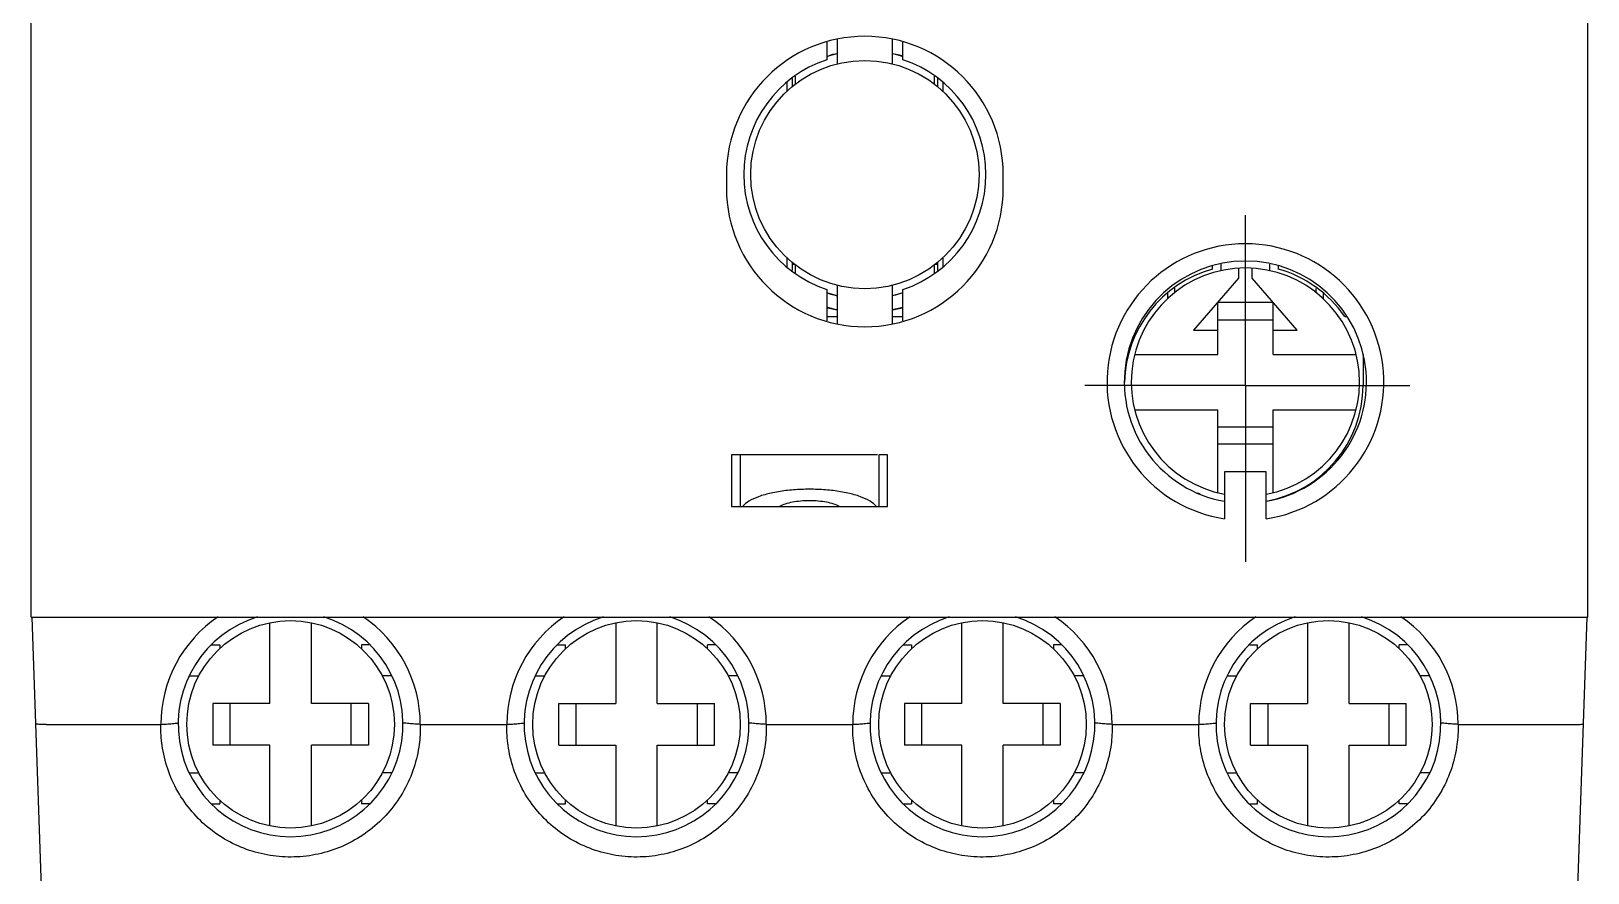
# Model space of a CAD drawing. Header units: millimetres. Extents: x -208796 to -83323, y 30910 to 103951.
# Drawn here: x -100477.22 to -100432.22, y 36263.01 to 36287.35 of the extents above; entities that cross this region are included whole.
import ezdxf
from ezdxf.enums import TextEntityAlignment as Align

# ---------------------------------------------------------------- set-up
doc = ezdxf.new("R2010")
doc.units = ezdxf.units.MM
doc.header["$LTSCALE"] = 3
doc.linetypes.add('CENTER', pattern=[50.8, 31.75, -6.35, 6.35, -6.35])
doc.layers.add('DEFAULT_1', color=7, linetype='CENTER')
doc.styles.add('WD_IEC', font='isocp2.shx')

# ---------------------------------------------------------------- blocks, each defined once
blk = doc.blocks.new('*U204')
at = {"color": 7, "linetype": 'Continuous'}
for p, q in [((0, -64.85), (0, -36.05)), ((45, -64.85), (45, -36.05)), ((23.3, -48.133), (23.3, -48.848)), ((24.9, -48.848), (24.9, -48.133)), ((23, -48.224), (23, -48.727)), ((24.9, -48.547), (25.033, -48.573)), ((24.9, -48.547), (25.052, -48.579)), ((24.9, -48.549), (25.2, -48.625)), ((24.903, -48.55), (25.063, -48.583)), ((25.033, -48.573), (25.2, -48.63)), ((25.081, -48.587), (25.09, -48.589)), ((25.09, -48.589), (25.176, -48.62)), ((25.097, -48.593), (25.2, -48.629)), ((25.2, -48.727), (25.2, -48.224)), ((25.149, -48.612), (25.2, -48.629)), ((21.85, -49.638), (21.85, -49.383)), ((22, -49.273), (22, -49.525)), ((22.1, -49.443), (22.1, -49.2)), ((26.1, -49.2), (26.1, -49.439)), ((26.2, -49.273), (26.2, -49.525)), ((26.35, -49.383), (26.35, -49.638)), ((20.1, -52.05), (20.1, -52.45)), ((28.1, -52.45), (28.1, -52.05)), ((21.85, -54.717), (21.85, -54.462)), ((22, -54.575), (22, -54.827)), ((22.086, -54.65), (22, -54.65)), ((22.1, -54.9), (22.1, -54.661)), ((26.1, -54.661), (26.1, -54.9)), ((26.2, -54.65), (26.114, -54.65)), ((26.2, -54.575), (26.2, -54.827)), ((26.35, -54.462), (26.35, -54.717)), ((34.15, -54.781), (34.15, -54.693)), ((34.4, -54.825), (34.4, -54.64)), ((34.9, -54.756), (34.9, -55.05)), ((35.3, -55.05), (35.3, -54.756)), ((35.8, -54.64), (35.8, -54.825)), ((36.05, -54.693), (36.05, -54.781)), ((23.3, -55.252), (23.3, -56.367)), ((24.9, -56.367), (24.9, -55.252)), ((33.05, -55.336), (33.05, -55.47)), ((34.9, -55.05), (33.6, -56.55)), ((36.6, -56.55), (35.3, -55.05)), ((37.15, -55.47), (37.15, -55.341)), ((23, -55.373), (23, -56.276)), ((23.3, -55.553), (23, -55.472)), ((25.2, -55.469), (24.9, -55.557)), ((25.2, -56.276), (25.2, -55.373)), ((32.85, -55.473), (32.85, -55.647)), ((35.9, -55.75), (34.3, -55.75)), ((34.3, -57.25), (34.3, -55.75)), ((35.9, -57.25), (35.9, -55.75)), ((37.35, -55.484), (37.35, -55.647)), ((23, -55.886), (23.3, -55.964)), ((23.233, -55.955), (23, -55.887)), ((23.225, -55.953), (23, -55.887)), ((23.3, -55.969), (23, -55.888)), ((23, -55.89), (23.3, -55.96)), ((23, -55.894), (23.025, -55.903)), ((23, -56.15), (23.3, -56.15)), ((23.025, -55.903), (23.3, -55.959)), ((23.264, -55.959), (23.225, -55.953)), ((23.3, -55.965), (23.233, -55.955)), ((25.2, -55.889), (24.9, -55.965)), ((24.9, -56.15), (25.2, -56.15)), ((37.972, -56.15), (38.022, -56.15)), ((33.6, -56.55), (34.3, -56.55)), ((34.3, -56.25), (35.9, -56.25)), ((35.9, -56.55), (36.6, -56.55)), ((31.898, -57.25), (34.3, -57.25)), ((35.9, -57.25), (38.302, -57.25)), ((38.5, -57.25), (38.5, -58.15)), ((31.898, -58.85), (34.3, -58.85)), ((34.3, -61.252), (34.3, -58.85)), ((35.9, -58.85), (38.302, -58.85)), ((35.9, -61.252), (35.9, -58.85)), ((35.9, -59.35), (34.3, -59.35)), ((24.467, -60.15), (20.25, -60.15)), ((20.25, -60.15), (20.25, -61.65)), ((20.5, -60.15), (20.5, -61.65)), ((24.75, -60.15), (24.5, -60.15)), ((24.5, -60.15), (24.5, -61.65)), ((24.75, -61.65), (24.75, -60.15)), ((35.9, -59.85), (34.3, -59.85)), ((35.7, -60.65), (34.5, -60.65)), ((34.5, -60.65), (34.5, -62.005)), ((35.7, -62.005), (35.7, -60.65)), ((20.25, -61.65), (24.75, -61.65)), ((0, -64.85), (45, -64.85)), ((0.405, -75.56), (0.031, -64.849)), ((6.9, -67.35), (6.9, -65.011)), ((8.1, -67.35), (8.1, -65.011)), ((16.9, -65.011), (16.9, -67.35)), ((18.1, -67.35), (18.1, -65.011)), ((26.9, -67.35), (26.9, -65.011)), ((28.1, -67.35), (28.1, -65.011)), ((36.9, -65.011), (36.9, -67.35)), ((38.1, -67.35), (38.1, -65.011)), ((44.969, -64.849), (44.595, -75.56)), ((5.218, -65.65), (5.45, -65.65)), ((5.45, -65.65), (5.45, -65.76)), ((9.781, -65.65), (9.55, -65.65)), ((9.55, -65.65), (9.55, -65.76)), ((15.218, -65.65), (15.45, -65.65)), ((15.45, -65.76), (15.45, -65.65)), ((19.781, -65.65), (19.55, -65.65)), ((19.55, -65.76), (19.55, -65.65)), ((25.218, -65.65), (25.45, -65.65)), ((25.45, -65.65), (25.45, -65.76)), ((29.781, -65.65), (29.55, -65.65)), ((29.55, -65.65), (29.55, -65.76)), ((35.218, -65.65), (35.45, -65.65)), ((35.45, -65.76), (35.45, -65.65)), ((39.781, -65.65), (39.55, -65.65)), ((39.55, -65.76), (39.55, -65.65)), ((4.582, -66.55), (4.85, -66.55)), ((10.418, -66.55), (10.15, -66.55)), ((14.582, -66.55), (14.85, -66.55)), ((20.418, -66.55), (20.15, -66.55)), ((24.582, -66.55), (24.85, -66.55)), ((30.418, -66.55), (30.15, -66.55)), ((34.582, -66.55), (34.85, -66.55)), ((40.418, -66.55), (40.15, -66.55)), ((6.9, -67.35), (5.25, -67.35)), ((5.25, -67.35), (5.25, -68.55)), ((5.75, -68.55), (5.75, -67.35)), ((9.75, -67.35), (8.1, -67.35)), ((9.25, -68.55), (9.25, -67.35)), ((9.75, -67.35), (9.75, -68.55)), ((15.25, -67.35), (16.9, -67.35)), ((15.25, -68.55), (15.25, -67.35)), ((15.75, -67.35), (15.75, -68.55)), ((18.1, -67.35), (19.75, -67.35)), ((19.25, -67.35), (19.25, -68.55)), ((19.75, -68.55), (19.75, -67.35)), ((26.9, -67.35), (25.25, -67.35)), ((25.25, -67.35), (25.25, -68.55)), ((25.75, -68.55), (25.75, -67.35)), ((29.75, -67.35), (28.1, -67.35)), ((29.25, -68.55), (29.25, -67.35)), ((29.75, -67.35), (29.75, -68.55)), ((35.25, -67.35), (36.9, -67.35)), ((35.25, -68.55), (35.25, -67.35)), ((35.75, -67.35), (35.75, -68.55)), ((38.1, -67.35), (39.75, -67.35)), ((39.25, -67.35), (39.25, -68.55)), ((39.75, -68.55), (39.75, -67.35)), ((0.438, -67.95), (3.751, -67.95)), ((11.249, -67.95), (13.751, -67.95)), ((21.249, -67.95), (23.751, -67.95)), ((31.249, -67.95), (33.751, -67.95)), ((41.249, -67.95), (44.562, -67.95)), ((6.9, -68.55), (5.25, -68.55)), ((6.9, -70.889), (6.9, -68.55)), ((9.75, -68.55), (8.1, -68.55)), ((8.1, -70.889), (8.1, -68.55)), ((15.25, -68.55), (16.9, -68.55)), ((16.9, -68.55), (16.9, -70.889)), ((18.1, -68.55), (19.75, -68.55)), ((18.1, -70.889), (18.1, -68.55)), ((26.9, -68.55), (25.25, -68.55)), ((26.9, -70.889), (26.9, -68.55)), ((29.75, -68.55), (28.1, -68.55)), ((28.1, -70.889), (28.1, -68.55)), ((35.25, -68.55), (36.9, -68.55)), ((36.9, -68.55), (36.9, -70.889)), ((38.1, -68.55), (39.75, -68.55)), ((38.1, -70.889), (38.1, -68.55)), ((4.583, -69.35), (4.85, -69.35)), ((10.417, -69.35), (10.15, -69.35)), ((14.583, -69.35), (14.85, -69.35)), ((20.417, -69.35), (20.15, -69.35)), ((24.583, -69.35), (24.85, -69.35)), ((30.417, -69.35), (30.15, -69.35)), ((34.583, -69.35), (34.85, -69.35)), ((40.417, -69.35), (40.15, -69.35)), ((5.45, -70.14), (5.45, -70.25)), ((9.55, -70.14), (9.55, -70.25)), ((15.45, -70.25), (15.45, -70.14)), ((19.55, -70.25), (19.55, -70.14)), ((25.45, -70.14), (25.45, -70.25)), ((29.55, -70.14), (29.55, -70.25)), ((35.45, -70.25), (35.45, -70.14)), ((39.55, -70.25), (39.55, -70.14)), ((5.219, -70.25), (5.45, -70.25)), ((9.781, -70.25), (9.55, -70.25)), ((15.219, -70.25), (15.45, -70.25)), ((19.781, -70.25), (19.55, -70.25)), ((25.219, -70.25), (25.45, -70.25)), ((29.781, -70.25), (29.55, -70.25)), ((35.219, -70.25), (35.45, -70.25)), ((39.781, -70.25), (39.55, -70.25))]:
    blk.add_line(p, q, dxfattribs=at)
for points in [[(23, -48.63), (23.205, -48.563), (23.3, -48.545)], [(23, -48.63), (23.175, -48.571), (23.3, -48.546)], [(23, -48.63), (23.186, -48.568), (23.3, -48.546)], [(23, -48.631), (23.147, -48.578), (23.3, -48.548)], [(23, -48.623), (23.006, -48.62), (23.3, -48.55)], [(24.9, -48.547), (25.052, -48.578), (25.062, -48.581)], [(24.9, -48.55), (25.121, -48.598), (25.2, -48.628)], [(23.3, -55.559), (23.28, -55.555), (23, -55.468)], [(23.3, -55.558), (23.276, -55.554), (23, -55.468)], [(23.3, -55.553), (23.167, -55.527), (23, -55.47)], [(23.3, -55.553), (23.148, -55.522), (23, -55.471)], [(23.3, -55.553), (23.127, -55.516), (23, -55.471)], [(25.2, -55.47), (25.014, -55.532), (24.9, -55.554)], [(25.2, -55.47), (24.983, -55.54), (24.9, -55.555)], [(24.9, -55.959), (25.185, -55.9), (25.2, -55.895)]]:
    blk.add_lwpolyline(points, dxfattribs=at)
for centre, radius in [((24.1, -52.05), 3.3), ((7.5, -67.95), 3), ((17.5, -67.95), 3), ((27.5, -67.95), 3), ((37.5, -67.95), 3)]:
    blk.add_circle(centre, radius, dxfattribs=at)
for centre, radius, start, end in [((24.1, -52.05), 4, 0, 180), ((24.1, -52.05), 3.5, 108.3177, 251.6823), ((24.1, -52.05), 3.5, 288.3177, 71.6823), ((24.1, -52.45), 4, 180, 0), ((35.1, -58.05), 4, 278.6269, 261.3731), ((35.1, -58.05), 3.5, 279.9192, 260.0808), ((35.1, -58.15), 3.5, 105.7493, 178.349), ((35.1, -58.05), 3.3, 280.4891, 259.5109), ((35.1, -58.15), 3.5, 34.8499, 74.2507), ((35.1, -58.15), 3.4, 280.2422, 0), ((35.1, -58.15), 3.4, 245.7504, 247.2539), ((7.5, -67.95), 3.75, 123.9323, 180), ((7.5, -67.95), 3.25, 107.1428, 72.8547), ((7.5, -67.95), 3.75, 0, 56.0678), ((17.5, -67.95), 3.75, 123.9323, 180), ((17.5, -67.95), 3.25, 107.1428, 72.8547), ((17.5, -67.95), 3.75, 0, 56.0678), ((27.5, -67.95), 3.75, 123.9323, 180), ((27.5, -67.95), 3.25, 107.1428, 72.8547), ((27.5, -67.95), 3.75, 0, 56.0678), ((37.5, -67.95), 3.75, 123.9323, 180), ((37.5, -67.95), 3.25, 107.1428, 72.8547), ((37.5, -67.95), 3.75, 0, 56.0678)]:
    blk.add_arc(centre, radius, start, end, dxfattribs=at)
for points, start_tangent, end_tangent in [([(24.436, -61.65), (24.256, -61.497), (23.973, -61.366), (23.609, -61.262), (23.188, -61.191), (22.733, -61.155), (22.267, -61.155), (21.812, -61.191), (21.391, -61.262), (21.027, -61.366), (20.744, -61.497), (20.564, -61.65)], (-0.612372, 0.790569), (-0.612372, -0.790569)), ([(23.366, -61.65), (23.203, -61.58), (22.994, -61.527), (22.754, -61.494), (22.5, -61.483), (22.245, -61.494), (22.006, -61.527), (21.797, -61.58), (21.634, -61.65)], (-0.866025, 0.5), (-0.866025, -0.5)), ([(0.44, -67.95), (0.324, -67.952), (0.227, -67.95), (0.162, -67.943), (0.139, -67.934)], (-1, 0), (-0.034899, 0.999391)), ([(3.75, -67.95), (3.913, -67.941), (4.079, -67.927), (4.25, -67.912)], (0.997164, 0.075258), (0.995335, 0.096474)), ([(3.75, -68.037), (3.75, -67.993), (3.751, -67.95)], (-0.000658, 1), (0.023063, 0.999734)), ([(11.25, -67.95), (11.087, -67.941), (10.921, -67.927), (10.75, -67.912)], (-0.997169, 0.075198), (-0.99534, 0.096426)), ([(11.249, -67.95), (11.25, -67.993), (11.25, -68.037)], (0.022869, -0.999738), (-0.00093, -1)), ([(13.75, -67.95), (13.913, -67.941), (14.079, -67.927), (14.25, -67.912)], (0.997164, 0.075258), (0.995335, 0.096474)), ([(13.75, -68.037), (13.75, -67.993), (13.751, -67.95)], (-0.000658, 1), (0.023063, 0.999734)), ([(21.25, -67.95), (21.087, -67.941), (20.921, -67.927), (20.75, -67.912)], (-0.997169, 0.075198), (-0.99534, 0.096426)), ([(21.249, -67.95), (21.25, -67.993), (21.25, -68.037)], (0.022869, -0.999738), (-0.00093, -1)), ([(23.75, -67.95), (23.913, -67.941), (24.079, -67.927), (24.25, -67.912)], (0.997164, 0.075258), (0.995335, 0.096474)), ([(23.75, -68.037), (23.75, -67.993), (23.751, -67.95)], (-0.000658, 1), (0.023063, 0.999734)), ([(31.25, -67.95), (31.087, -67.941), (30.921, -67.927), (30.75, -67.912)], (-0.997169, 0.075198), (-0.99534, 0.096426)), ([(31.249, -67.95), (31.25, -67.993), (31.25, -68.037)], (0.022869, -0.999738), (-0.00093, -1)), ([(33.75, -67.95), (33.913, -67.941), (34.079, -67.927), (34.25, -67.912)], (0.997164, 0.075258), (0.995335, 0.096474)), ([(33.75, -68.037), (33.75, -67.993), (33.751, -67.95)], (-0.000658, 1), (0.023063, 0.999734)), ([(41.25, -67.95), (41.087, -67.941), (40.921, -67.927), (40.75, -67.912)], (-0.997169, 0.075198), (-0.99534, 0.096426)), ([(41.249, -67.95), (41.25, -67.993), (41.25, -68.037)], (0.022869, -0.999738), (-0.00093, -1)), ([(44.562, -67.95), (44.676, -67.952), (44.773, -67.95), (44.838, -67.943), (44.861, -67.934)], (1, 0), (0.034899, 0.999391)), ([(11.25, -68.037), (11.207, -68.605), (11.035, -69.289), (10.733, -69.937), (10.314, -70.516), (9.798, -71), (9.206, -71.376), (8.556, -71.635), (7.868, -71.769), (7.167, -71.772), (6.478, -71.645), (5.825, -71.392), (5.229, -71.021), (4.709, -70.542), (4.285, -69.967), (3.977, -69.322), (3.799, -68.64), (3.75, -68.037)], (0.000151, -1), (0.0004, 1)), ([(21.25, -68.037), (21.207, -68.605), (21.035, -69.289), (20.733, -69.937), (20.314, -70.516), (19.798, -71), (19.206, -71.376), (18.556, -71.635), (17.868, -71.769), (17.167, -71.772), (16.478, -71.645), (15.825, -71.392), (15.229, -71.021), (14.709, -70.542), (14.285, -69.967), (13.977, -69.322), (13.799, -68.64), (13.75, -68.037)], (0.000151, -1), (0.0004, 1)), ([(31.25, -68.037), (31.207, -68.605), (31.035, -69.289), (30.733, -69.937), (30.314, -70.516), (29.798, -71), (29.206, -71.376), (28.556, -71.635), (27.868, -71.769), (27.167, -71.772), (26.478, -71.645), (25.825, -71.392), (25.229, -71.021), (24.709, -70.542), (24.285, -69.967), (23.977, -69.322), (23.799, -68.64), (23.75, -68.037)], (0.000151, -1), (0.0004, 1)), ([(41.25, -68.037), (41.207, -68.605), (41.035, -69.289), (40.733, -69.937), (40.314, -70.516), (39.798, -71), (39.206, -71.376), (38.556, -71.635), (37.868, -71.769), (37.167, -71.772), (36.478, -71.645), (35.825, -71.392), (35.229, -71.021), (34.709, -70.542), (34.285, -69.967), (33.977, -69.322), (33.799, -68.64), (33.75, -68.037)], (0.000151, -1), (0.0004, 1))]:
    blk.add_spline(points, degree=3, dxfattribs=dict(at, start_tangent=start_tangent, end_tangent=end_tangent))
at = {"layer": 'DEFAULT_1', "color": 7, "linetype": 'CENTER'}
for q in [(35.1, -53.22), (30.456, -58.15), (39.855, -58.15), (35.1, -63.25)]:
    blk.add_line((35.1, -58.15), q, dxfattribs=at)
at = {"color": 1, "linetype": 'ByBlock', "lineweight": -2, "ltscale": 0.5, "style": 'WD_IEC', "width": 0.5, "flags": 12}
blk.add_attdef('TYPE', text='', height=5, dxfattribs=at).set_placement((22.5, -8.15), align=Align.MIDDLE_CENTER)

msp = doc.modelspace()

# ---------------------------------------------------------------- block references
msp.add_blockref('*U204', (-100477.22, 36335.255))

doc.saveas('drawing.dxf')
